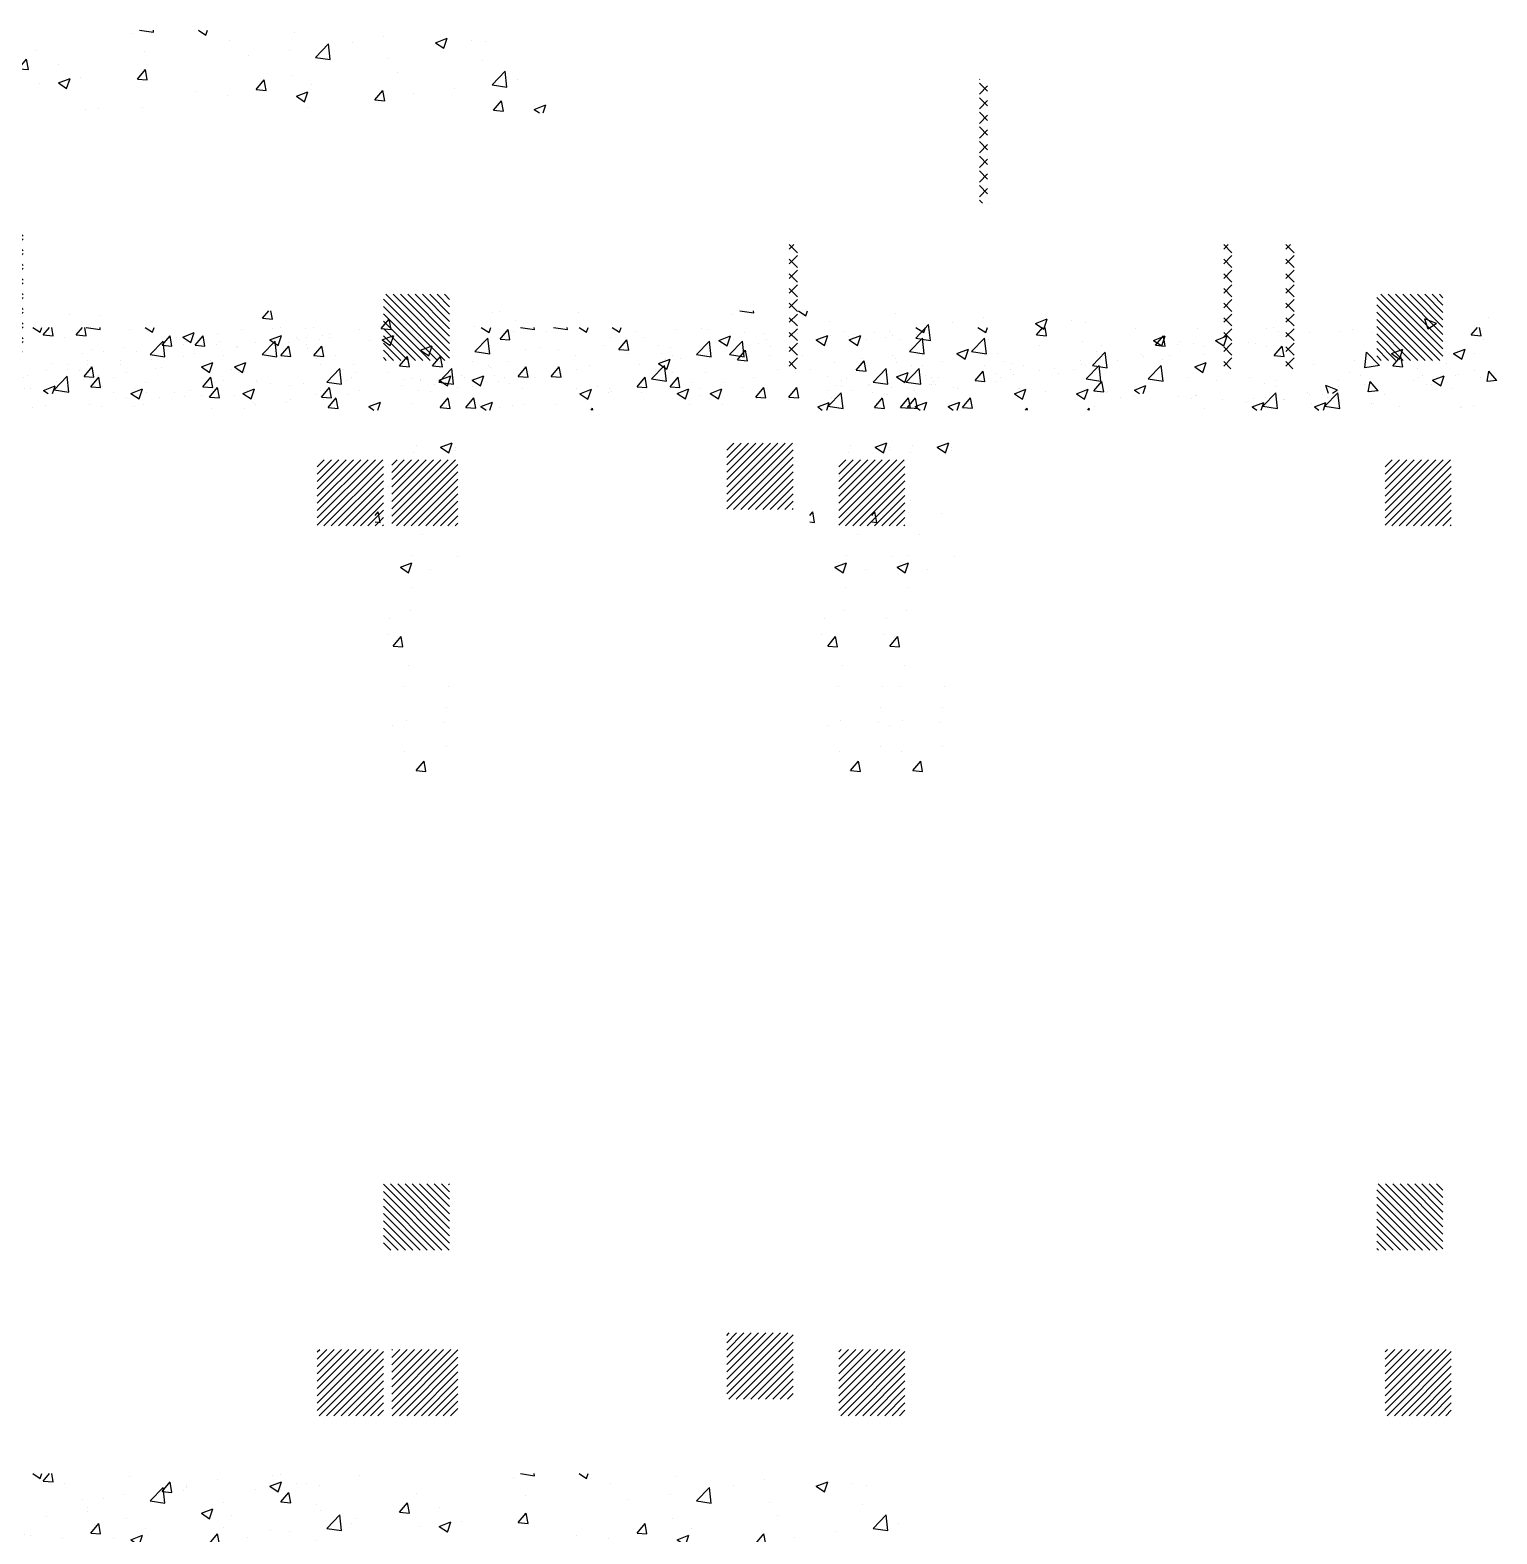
# Paper-space layout 'Layout1' of a CAD drawing. Extents: x -51516 to 7058931, y -29255 to 5150000.
# Drawn here: x 58716 to 67576, y 43711 to 52796 of the extents above; entities that cross this region are included whole.
import ezdxf

# ---------------------------------------------------------------- set-up
doc = ezdxf.new("R2010")
doc.units = 0
doc.header["$LTSCALE"] = 1000
doc.layers.get('0').update_dxf_attribs({"linetype": 'CONTINUOUS'})
doc.layers.add('COL', color=3, linetype='CONTINUOUS')
doc.layers.add('DM', color=2, linetype='CONTINUOUS')

# ---------------------------------------------------------------- blocks, each defined once
blk = doc.blocks.new('*X')
at = {"color": 0}
for p, q in [((50500, 51472.3), (50527.7, 51500)), ((50500, 51383.9), (50550, 51433.9)), ((50550, 51450.2), (50500.2, 51500)), ((70500, 51496.5), (70503.5, 51500)), ((70550, 51425.9), (70500, 51475.9)), ((70500, 51408.1), (70550, 51458.1)), ((50550, 51361.8), (50500, 51411.8)), ((50500, 51295.5), (50550, 51345.5)), ((70550, 51337.5), (70500, 51387.5)), ((70500, 51319.7), (70550, 51369.7)), ((50550, 51273.4), (50500, 51323.4)), ((50500, 51207.1), (50550, 51257.1)), ((70550, 51249.1), (70500, 51299.1)), ((70500, 51231.3), (70550, 51281.3)), ((50550, 51185), (50500, 51235)), ((50500, 51118.7), (50550, 51168.7)), ((70550, 51160.8), (70500, 51210.8)), ((70500, 51143), (70550, 51193)), ((50550, 51096.6), (50500, 51146.6)), ((50500, 51030.3), (50550, 51080.3)), ((50550, 51008.2), (50500, 51058.2)), ((70550, 51072.4), (70500, 51122.4)), ((70500, 51054.6), (70550, 51104.6)), ((48640.9, 51000), (48688.4, 50967.9)), ((48688.4, 50967.9), (48699.2, 51000)), ((49969.6, 50993.3), (49969.6, 50993.3)), ((50500, 50941.9), (50550, 50991.9)), ((50550, 50919.8), (50500, 50969.8)), ((50831, 50975.9), (50831, 50975.9)), ((51016.5, 50969.1), (51016.5, 50969.1)), ((51995.3, 50955), (52033.1, 51000)), ((52055.1, 50949.7), (52045.8, 51000)), ((53381.3, 50991.4), (53381.3, 50991.4)), ((53427.4, 50997.3), (53427.4, 50997.3)), ((53903.8, 50989.5), (53903.8, 50989.5)), ((54833.4, 50977.9), (54833.4, 50977.9)), ((54877.7, 51000), (54962.2, 50986.9)), ((54962.3, 50986.9), (54960.7, 51000)), ((55232.8, 51000), (55277.1, 50970.1)), ((55277.2, 50970.1), (55287.2, 51000)), ((55815.8, 50984.3), (55815.8, 50984.3)), ((70550, 50984), (70500, 51034)), ((70500, 50966.2), (70550, 51016.2)), ((48126.8, 50948.5), (48126.8, 50948.5)), ((48272.4, 50954), (48272.4, 50954)), ((48602.4, 50854.2), (48680.3, 50935.3)), ((48691.4, 50840.3), (48680.3, 50935.3)), ((49386.4, 50893.2), (49386.4, 50893.2)), ((50075.8, 50921.4), (50145.8, 50948.3)), ((50075.8, 50921.4), (50125.5, 50887.9)), ((50125.6, 50887.8), (50145.8, 50948.2)), ((50317.6, 50905.4), (50317.6, 50905.4)), ((50385, 50886), (50385, 50886)), ((50500, 50853.6), (50550, 50903.6)), ((50550, 50831.4), (50500, 50881.4)), ((51995.3, 50955), (52055.1, 50949.7)), ((52712.5, 50892.2), (52760.8, 50949.7)), ((52712.5, 50892.2), (52772.3, 50887)), ((52772.4, 50887), (52760.8, 50949.6)), ((52844.2, 50897.2), (52844.2, 50897.2)), ((52861.9, 50916.4), (52861.9, 50916.4)), ((53274.7, 50906.7), (53274.7, 50906.7)), ((53429.8, 50829.5), (53478, 50886.9)), ((53489.6, 50824.2), (53478.1, 50886.9)), ((53525.1, 50939.6), (53525.1, 50939.6)), ((54250.2, 50877.8), (54250.2, 50877.8)), ((55420.5, 50938.3), (55420.5, 50938.3)), ((55783.2, 50877.1), (55783.2, 50877.1)), ((55940.5, 50835.2), (56018.4, 50916.3)), ((56029.5, 50821.3), (56018.5, 50916.3)), ((56162, 50927), (56162, 50927)), ((56349.7, 50961.8), (56349.7, 50961.8)), ((56664.5, 50923.6), (56734.5, 50950.5)), ((56664.5, 50923.6), (56714.3, 50890)), ((56714.3, 50890), (56734.6, 50950.4)), ((56883.5, 50939.2), (56883.5, 50939.2)), ((56964.9, 50928.3), (56964.9, 50928.3)), ((70550, 50895.6), (70500, 50945.6)), ((70500, 50877.8), (70550, 50927.8)), ((48147.6, 50789.1), (48147.6, 50789.1)), ((48602.4, 50854.2), (48691.4, 50840.4)), ((48803.2, 50793.1), (48803.2, 50793.1)), ((49755.9, 50803.2), (49755.9, 50803.2)), ((49798.2, 50830.5), (49798.2, 50830.5)), ((50006.3, 50836.1), (50006.3, 50836.1)), ((50500, 50765.2), (50550, 50815.2)), ((50543, 50750), (50500, 50793)), ((51512.9, 50841.3), (51582.9, 50868.2)), ((51512.9, 50841.3), (51562.6, 50807.8)), ((51562.7, 50807.7), (51583, 50868.2)), ((52261.1, 50797.1), (52261.1, 50797.1)), ((52356.8, 50852.4), (52356.8, 50852.4)), ((52643.2, 50823.5), (52643.2, 50823.5)), ((52950, 50761.2), (53020.1, 50788.1)), ((52999.8, 50727.6), (53020.1, 50788.1)), ((53429.8, 50829.5), (53489.6, 50824.2)), ((54147.1, 50766.7), (54195.3, 50824.2)), ((54206.9, 50761.4), (54195.3, 50824.1)), ((54387.7, 50792.9), (54387.7, 50792.9)), ((54907.1, 50867.9), (54907.1, 50867.9)), ((55532.9, 50844.2), (55532.9, 50844.2)), ((55940.5, 50835.2), (56029.5, 50821.4)), ((56381.7, 50828.2), (56381.7, 50828.2)), ((56946.3, 50814.8), (56946.3, 50814.8)), ((70550, 50807.2), (70500, 50857.2)), ((70500, 50789.4), (70550, 50839.4)), ((48681.4, 50766.6), (48681.4, 50766.6)), ((48779.7, 50696), (48779.7, 50696)), ((49124.4, 50720), (49124.4, 50720)), ((49215.2, 50744), (49215.2, 50744)), ((49293.1, 50766.5), (49293.1, 50766.5)), ((49669.7, 50688.6), (49747.6, 50769.8)), ((49758.6, 50674.8), (49747.6, 50769.8)), ((49749.1, 50721.4), (49749.1, 50721.4)), ((50282.9, 50698.9), (50282.9, 50698.9)), ((51324, 50707), (51324, 50707)), ((51677.9, 50697), (51677.9, 50697)), ((51843.4, 50782), (51843.4, 50782)), ((52014.1, 50740.7), (52014.1, 50740.7)), ((52264.4, 50773.7), (52264.4, 50773.7)), ((52950, 50761.2), (52999.8, 50727.7)), ((53667, 50777.7), (53667, 50777.7)), ((53882.6, 50728.9), (53882.6, 50728.9)), ((54147.1, 50766.7), (54206.8, 50761.5)), ((54387.2, 50681.1), (54457.2, 50708)), ((54436.9, 50647.5), (54457.2, 50708)), ((54522.6, 50711.2), (54522.6, 50711.2)), ((54864.3, 50704), (54912.5, 50761.4)), ((54864.3, 50704), (54924.1, 50698.7)), ((54901.3, 50761), (54901.3, 50761)), ((54924.1, 50698.7), (54912.6, 50761.4)), ((55581.6, 50641.2), (55629.8, 50698.7)), ((55641.4, 50635.9), (55629.8, 50698.6)), ((55798.5, 50728.1), (55798.5, 50728.1)), ((56432.8, 50744.4), (56432.8, 50744.4)), ((57007.8, 50669.7), (57085.7, 50750.8)), ((57096.7, 50655.8), (57085.7, 50750.8)), ((57159.5, 50698.5), (57159.5, 50698.5)), ((70518.8, 50750), (70500, 50768.8)), ((70549, 50750), (70550, 50751)), ((48220, 50693), (48220, 50693)), ((48260.3, 50621.1), (48260.3, 50621.1)), ((48358.4, 50654.8), (48358.4, 50654.8)), ((48495.3, 50637.2), (48495.3, 50637.2)), ((48745.6, 50670.2), (48745.6, 50670.2)), ((48892.3, 50632.2), (48892.3, 50632.2)), ((49235.6, 50598.9), (49305.6, 50625.8)), ((49285.3, 50565.3), (49305.6, 50625.7)), ((49426.1, 50609.7), (49426.1, 50609.7)), ((49669.7, 50688.6), (49758.6, 50674.9)), ((50736.9, 50523.1), (50814.8, 50604.3)), ((50825.9, 50509.3), (50814.8, 50604.3)), ((50816.7, 50676.3), (50816.7, 50676.3)), ((50818.9, 50643), (50818.9, 50643)), ((51003.8, 50607.7), (51003.8, 50607.7)), ((51350.5, 50653.8), (51350.5, 50653.8)), ((51382.5, 50657.6), (51382.5, 50657.6)), ((51884.4, 50631.2), (51884.4, 50631.2)), ((52418.2, 50608.7), (52418.2, 50608.7)), ((53083.9, 50677.6), (53083.9, 50677.6)), ((53369.1, 50658.5), (53369.1, 50658.5)), ((54272.3, 50678.2), (54272.3, 50678.2)), ((54387.2, 50681.1), (54436.9, 50647.6)), ((55215.3, 50628), (55215.3, 50628)), ((55408.3, 50605.4), (55408.3, 50605.4)), ((55581.6, 50641.2), (55641.4, 50636)), ((55824.3, 50601.1), (55894.3, 50627.9)), ((55874.1, 50567.5), (55894.3, 50627.9)), ((55913.4, 50669.4), (55913.4, 50669.4)), ((56298.8, 50578.5), (56347.1, 50635.9)), ((56358.7, 50573.2), (56347.1, 50635.9)), ((56530.4, 50615.7), (56530.4, 50615.7)), ((56780.8, 50648.7), (56780.8, 50648.7)), ((57007.8, 50669.7), (57096.7, 50655.9)), ((48547.7, 50516.5), (48595.9, 50574)), ((48547.7, 50516.5), (48607.5, 50511.3)), ((48607.5, 50511.3), (48596, 50574)), ((49235.6, 50598.9), (49285.3, 50565.3)), ((49959.9, 50587.1), (49959.9, 50587.1)), ((50305.4, 50572.6), (50305.4, 50572.6)), ((50493.7, 50564.6), (50493.7, 50564.6)), ((50672.7, 50518.8), (50742.7, 50545.7)), ((50672.7, 50518.8), (50700.5, 50500)), ((50727.4, 50500), (50742.7, 50545.6)), ((50736.9, 50523.1), (50825.8, 50509.3)), ((50753.5, 50574.7), (50753.5, 50574.7)), ((51027.6, 50542), (51027.6, 50542)), ((51094.7, 50596.9), (51094.7, 50596.9)), ((51561.4, 50519.5), (51561.4, 50519.5)), ((52344.6, 50519.5), (52344.6, 50519.5)), ((52500.7, 50577.5), (52500.7, 50577.5)), ((52849.7, 50583.5), (52849.7, 50583.5)), ((52952, 50586.1), (52952, 50586.1)), ((53011.7, 50512.2), (53011.7, 50512.2)), ((53262, 50545.2), (53262, 50545.2)), ((53485.8, 50563.6), (53485.8, 50563.6)), ((53640.7, 50595.1), (53640.7, 50595.1)), ((54019.6, 50541), (54019.6, 50541)), ((54553.5, 50518.4), (54553.5, 50518.4)), ((54632.1, 50527.9), (54632.1, 50527.9)), ((54894.9, 50535), (54894.9, 50535)), ((55824.3, 50601.1), (55874, 50567.5)), ((55898.9, 50532.6), (55898.9, 50532.6)), ((56298.8, 50578.5), (56358.6, 50573.2)), ((57016.1, 50515.7), (57064.3, 50573.2)), ((57016.1, 50515.7), (57075.9, 50510.5)), ((57075.9, 50510.4), (57064.4, 50573.1)), ((57261.4, 50521), (57331.4, 50547.8)), ((57261.4, 50521), (57292.5, 50500)), ((57315.4, 50500), (57331.5, 50547.8)), ((49303.8, 50500), (49313.2, 50511.2)), ((49315.3, 50500), (49313.2, 50511.2)), ((48232.2, 50242.8), (48232.2, 50242.8)), ((48248.1, 50288.2), (48248.1, 50288.2)), ((48395.3, 50276.3), (48465.3, 50303.2)), ((48395.3, 50276.3), (48445.1, 50242.8)), ((48445.1, 50242.8), (48465.4, 50303.2)), ((48482.5, 50258.2), (48482.5, 50258.2)), ((48482.6, 50275.8), (48482.6, 50275.8)), ((26800, 49825.2), (27174.8, 50200)), ((26800, 49869.4), (27130.6, 50200)), ((26800, 49913.6), (27086.4, 50200)), ((26800, 49957.7), (27042.3, 50200)), ((26800, 50001.9), (26998.1, 50200)), ((26800, 50046.1), (26953.9, 50200)), ((26800, 50090.3), (26909.7, 50200)), ((26800, 50134.5), (26865.5, 50200)), ((26800, 50178.7), (26821.3, 50200)), ((26819, 49800), (27200, 50181)), ((32800, 49814.8), (33185.2, 50200)), ((32800, 49859), (33141, 50200)), ((32800, 49903.1), (33096.9, 50200)), ((32800, 49947.3), (33052.7, 50200)), ((32800, 49991.5), (33008.5, 50200)), ((32800, 50035.7), (32964.3, 50200)), ((32800, 50079.9), (32920.1, 50200)), ((32800, 50124.1), (32875.9, 50200)), ((32800, 50168.3), (32831.7, 50200)), ((32829.4, 49800), (33200, 50170.6)), ((38800, 49804.3), (39195.7, 50200)), ((38800, 49848.5), (39151.5, 50200)), ((38800, 49892.7), (39107.3, 50200)), ((38800, 49936.9), (39063.1, 50200)), ((38800, 49981.1), (39018.9, 50200)), ((38800, 50025.3), (38974.7, 50200)), ((38800, 50069.5), (38930.5, 50200)), ((38800, 50113.7), (38886.3, 50200)), ((38800, 50157.9), (38842.1, 50200)), ((38839.8, 49800), (39200, 50160.2)), ((26863.2, 49800), (27200, 50136.8)), ((26907.4, 49800), (27200, 50092.6)), ((32873.6, 49800), (33200, 50126.4)), ((32917.8, 49800), (33200, 50082.2)), ((38884, 49800), (39200, 50116)), ((38928.2, 49800), (39200, 50071.8)), ((48178.8, 50096.3), (48178.8, 50096.3)), ((26951.6, 49800), (27200, 50048.4)), ((26995.8, 49800), (27200, 50004.2)), ((32962, 49800), (33200, 50038)), ((33006.2, 49800), (33200, 49993.8)), ((38972.4, 49800), (39200, 50027.6)), ((39016.6, 49800), (39200, 49983.4)), ((27040, 49800), (27200, 49960)), ((27084.2, 49800), (27200, 49915.8)), ((33050.4, 49800), (33200, 49949.6)), ((33094.6, 49800), (33200, 49905.4)), ((39060.8, 49800), (39200, 49939.2)), ((39105, 49800), (39200, 49895)), ((48000, 49863.8), (48017.4, 49884.6)), ((48029, 49821.8), (48017.5, 49884.5)), ((48219.5, 49881.3), (48219.5, 49881.3)), ((48236, 49955.3), (48236, 49955.3)), ((48418.4, 49876.8), (48418.4, 49876.8)), ((27128.4, 49800), (27200, 49871.6)), ((27172.6, 49800), (27200, 49827.4)), ((33138.8, 49800), (33200, 49861.2)), ((33183, 49800), (33200, 49817)), ((39149.2, 49800), (39200, 49850.8)), ((39193.4, 49800), (39200, 49806.6)), ((48000, 49824.4), (48029, 49821.9)), ((48287.7, 49747.2), (48287.7, 49747.2)), ((48223.8, 49622.4), (48223.8, 49622.4)), ((48498.6, 49612.9), (48498.6, 49612.9)), ((48152, 49551.2), (48222, 49578.1)), ((48152, 49551.2), (48201.8, 49517.6)), ((48201.8, 49517.6), (48222.1, 49578)), ((48335.2, 49536.8), (48335.2, 49536.8)), ((48217.1, 49426.7), (48217.1, 49426.7)), ((48211.6, 49289.5), (48211.6, 49289.5)), ((48088.8, 49238.9), (48088.8, 49238.9)), ((48072.1, 49142.4), (48072.1, 49142.4)), ((48108, 49074.9), (48156.2, 49132.4)), ((48108, 49074.9), (48167.8, 49069.7)), ((48167.8, 49069.6), (48156.2, 49132.3)), ((48199.5, 48956.6), (48199.5, 48956.6)), ((48175.8, 48830), (48175.8, 48830)), ((48440.6, 48831.1), (48440.6, 48831.1)), ((48427.9, 48705.4), (48427.9, 48705.4)), ((48187.3, 48623.7), (48187.3, 48623.7)), ((48415.4, 48610.5), (48415.4, 48610.5)), ((48104.9, 48593.6), (48104.9, 48593.6)), ((48177.5, 48436.7), (48177.5, 48436.7)), ((48427.8, 48469.7), (48427.8, 48469.7)), ((48246.7, 48322.7), (48294.9, 48380.2)), ((48306.5, 48317.5), (48295, 48380.1)), ((48246.7, 48322.7), (48306.5, 48317.5)), ((26800, 44433.5), (27191.5, 44825)), ((26800, 44477.7), (27147.3, 44825)), ((26800, 44521.9), (27103.1, 44825)), ((26800, 44566.1), (27058.9, 44825)), ((26800, 44610.3), (27014.7, 44825)), ((26800, 44654.4), (26970.6, 44825)), ((26800, 44698.6), (26926.4, 44825)), ((26800, 44742.8), (26882.2, 44825)), ((26800, 44787), (26838, 44825)), ((26835.7, 44425), (27200, 44789.3)), ((32800, 44467.3), (33157.7, 44825)), ((32800, 44511.5), (33113.5, 44825)), ((32800, 44555.7), (33069.3, 44825)), ((32800, 44599.8), (33025.2, 44825)), ((32800, 44644), (32981, 44825)), ((32800, 44688.2), (32936.8, 44825)), ((32800, 44732.4), (32892.6, 44825)), ((32800, 44776.6), (32848.4, 44825)), ((32800, 44820.8), (32804.2, 44825)), ((32801.9, 44425), (33200, 44823.1)), ((38800, 44456.9), (39168.1, 44825)), ((38800, 44501), (39124, 44825)), ((38800, 44545.2), (39079.8, 44825)), ((38800, 44589.4), (39035.6, 44825)), ((38800, 44633.6), (38991.4, 44825)), ((38800, 44677.8), (38947.2, 44825)), ((38800, 44722), (38903, 44825)), ((38800, 44766.2), (38858.8, 44825)), ((38800, 44810.4), (38814.6, 44825)), ((38812.3, 44425), (39200, 44812.7)), ((26879.9, 44425), (27200, 44745.1)), ((26924.1, 44425), (27200, 44700.9)), ((32846.1, 44425), (33200, 44778.9)), ((32890.3, 44425), (33200, 44734.7)), ((38856.5, 44425), (39200, 44768.5)), ((38900.7, 44425), (39200, 44724.3)), ((26968.3, 44425), (27200, 44656.7)), ((27012.5, 44425), (27200, 44612.5)), ((32934.5, 44425), (33200, 44690.5)), ((32978.7, 44425), (33200, 44646.3)), ((38944.9, 44425), (39200, 44680.1)), ((38989.1, 44425), (39200, 44635.9)), ((27056.7, 44425), (27200, 44568.3)), ((27100.9, 44425), (27200, 44524.1)), ((33022.9, 44425), (33200, 44602.1)), ((33067.1, 44425), (33200, 44557.9)), ((39033.3, 44425), (39200, 44591.7)), ((39077.5, 44425), (39200, 44547.5)), ((27145.1, 44425), (27200, 44479.9)), ((27189.3, 44425), (27200, 44435.7)), ((33111.3, 44425), (33200, 44513.7)), ((33155.5, 44425), (33200, 44469.5)), ((39121.7, 44425), (39200, 44503.3)), ((39165.9, 44425), (39200, 44459.1))]:
    blk.add_line(p, q, dxfattribs=at)

psp = doc.layouts.get("Layout1")

# ---------------------------------------------------------------- block references
at = {"color": 0}
for p in [(4500, 1795.8), (-6050, 1000), (8125, 100), (24125, 100)]:
    psp.add_blockref('*X', p, dxfattribs=at)
at = {"color": 0, "xscale": -1}
for p in [(94050, 1000), (123875, 100)]:
    psp.add_blockref('*X', p, dxfattribs=at)
at = {"layer": 'COL', "color": 0}
for p in [(3500.7, 0), (4177.7, 0), (6800.7, 0), (6800.7, 0), (12800.7, 0), (15425.7, 0), (15800.7, 0), (21650.7, 0), (24800.7, 0), (28100.7, 0), (3500.7, -6925), (6800.7, -6925)]:
    psp.add_blockref('*X', p, dxfattribs=at)
at = {"layer": 'DM', "color": 0}
psp.add_blockref('*X', (7000, 0), dxfattribs=at)

doc.saveas('drawing.dxf')
